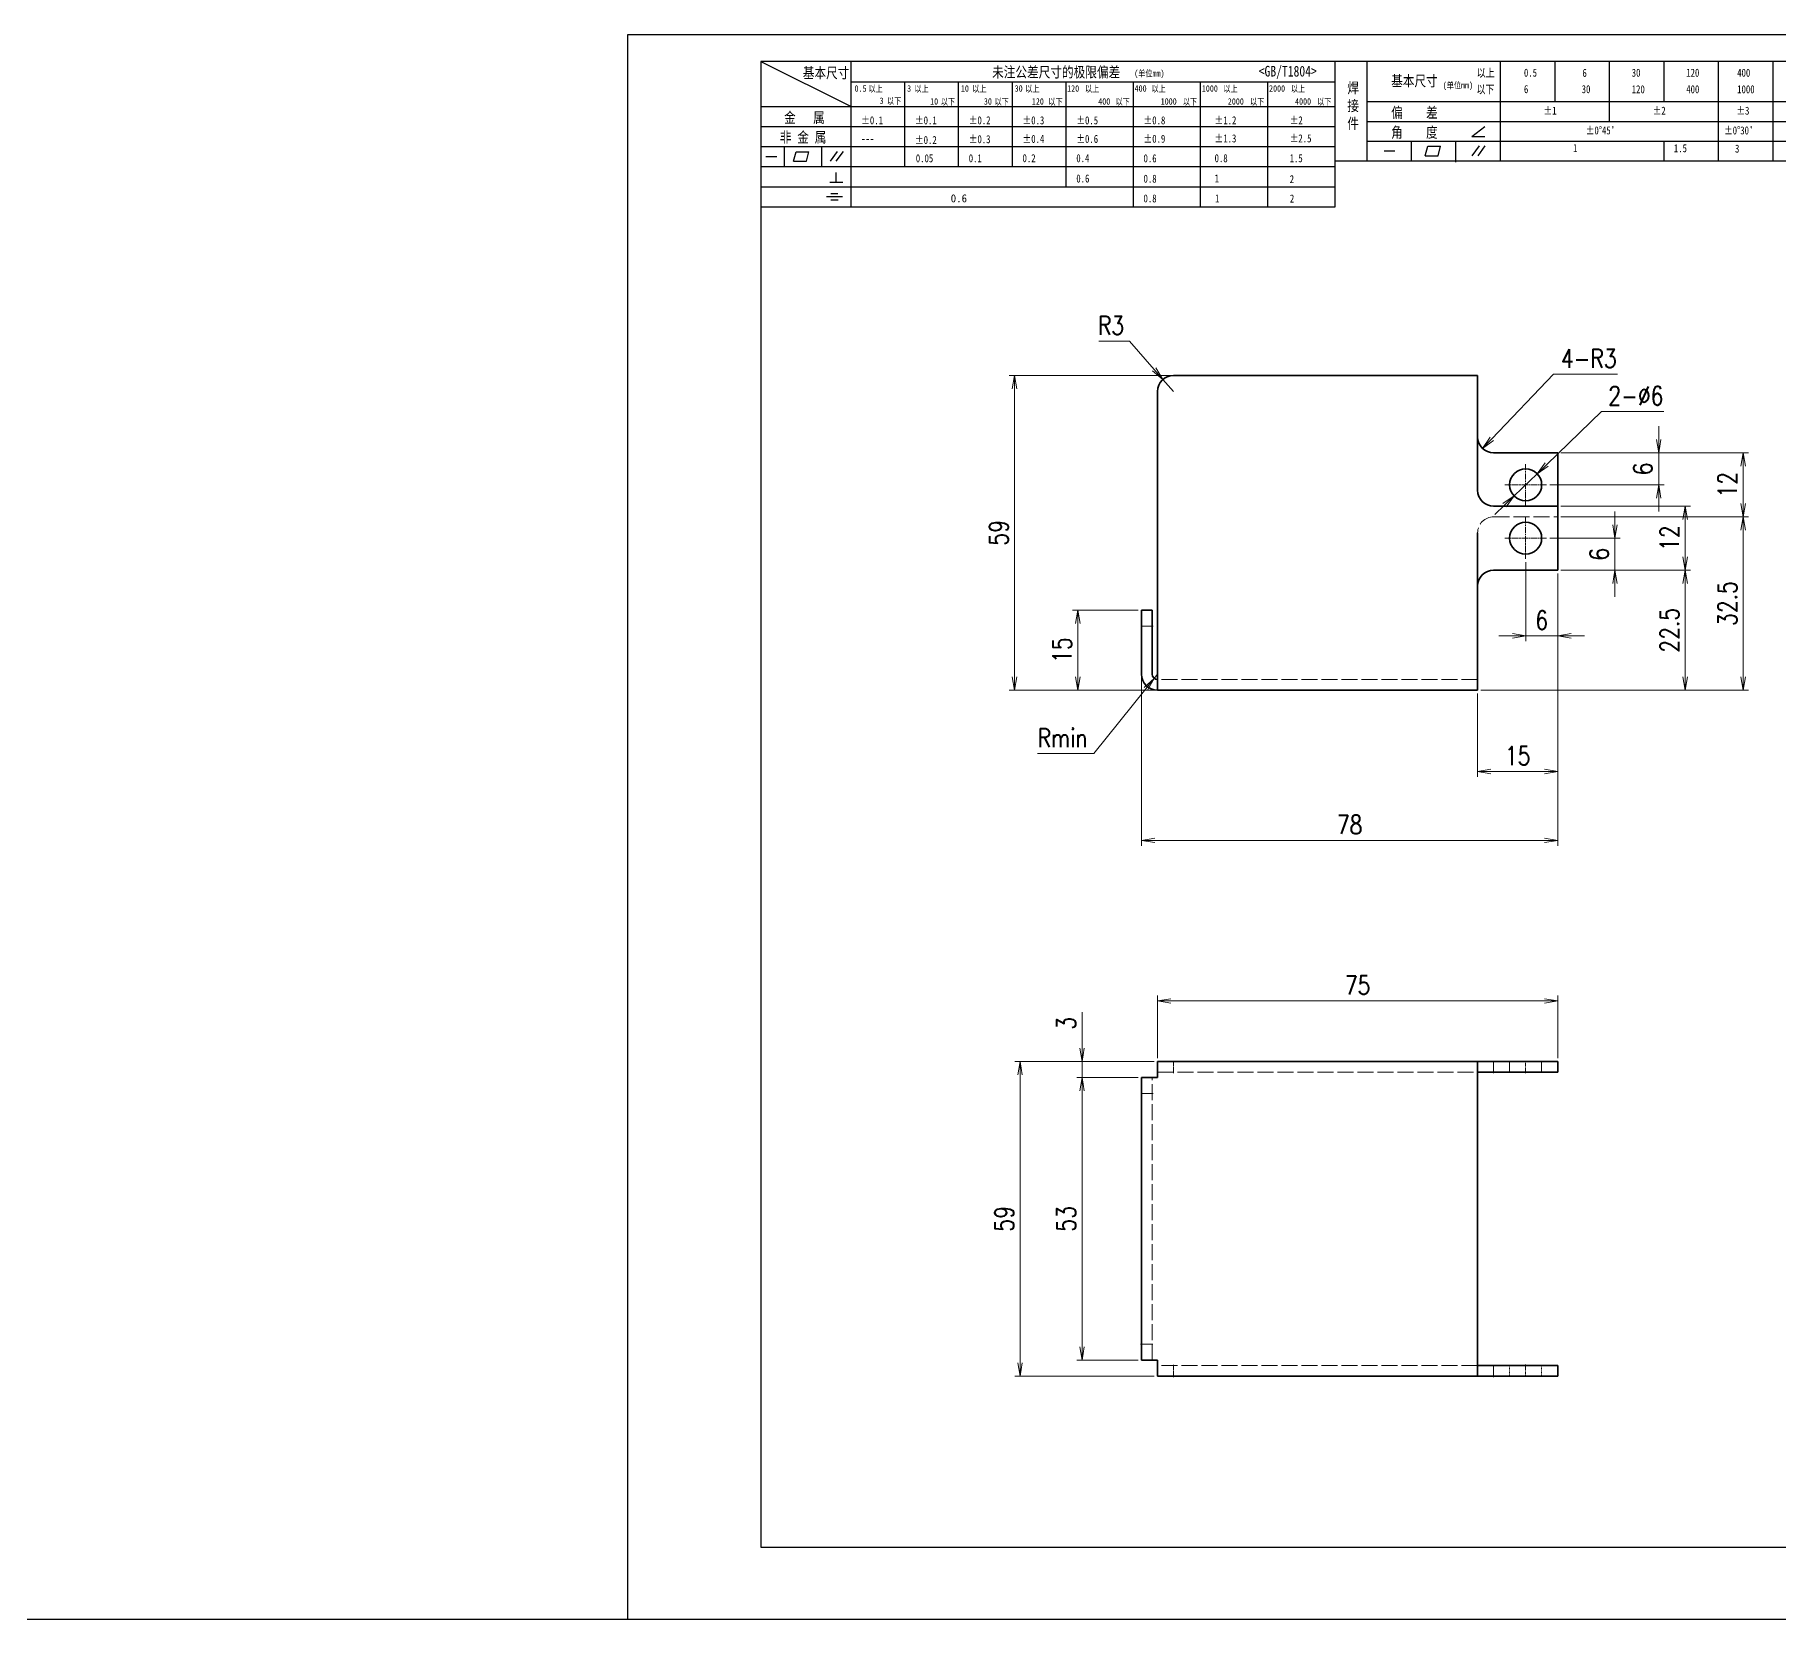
# Model space of a CAD drawing. Header units: millimetres. Extents: x 1201 to 11615, y -7347 to 2683.
# Drawn here: x 9925 to 10251.7, y 1515.7 to 1812.7 of the extents above; entities that cross this region are included whole.
import ezdxf

# ---------------------------------------------------------------- set-up
doc = ezdxf.new("R2010")
doc.units = ezdxf.units.MM
doc.linetypes.add('AM_ISO02W050x2', pattern=[3.75, 3, -0.75])
doc.linetypes.add('AM_ISO08W050x2', pattern=[9, 6, -0.75, 1.5, -0.75])
for name, color, linetype, lineweight in [('CENTER', 2, 'AM_ISO08W050x2', 15), ('DIM', 3, 'Continuous', 20), ('DRAWING', 7, 'Continuous', 35), ('HIDDEN', 1, 'AM_ISO02W050x2', 18), ('图框', 7, 'Continuous', 15)]:
    doc.layers.add(name, color=color, linetype=linetype, lineweight=lineweight)
doc.layers.add('图\\M+19E79\\M+195B6\\M+18E9A', color=7, linetype='Continuous')
doc.styles.add('DIM', font='romans.shx', dxfattribs={"width": 0.8, "bigfont": 'bigfont.shx'})
doc.styles.add('国标', font='simfang.ttf', dxfattribs={"width": 0.8})
doc.dimstyles.new('YH 1-1$0', dxfattribs={"dimtxt": 3.5, "dimasz": 2.5, "dimexe": 1, "dimexo": 0.625, "dimgap": 1.2, "dimtad": 1, "dimzin": 9, "dimdsep": 46, "dimtxsty": 'DIM', "dimblk": 'OPEN', "dimcen": 0, "dimclrd": 8, "dimclre": 8, "dimclrt": 2, "dimazin": 2, "dimtfac": 0.5, "dimtmove": 0, "dimatfit": 3, "dimldrblk": 'OPEN', "dimfxl": 0, "dimtolj": 1, "dimlwd": 13, "dimlwe": 13, "dimarcsym": 0})
doc.dimstyles.new('YH 1-1$3', dxfattribs={"dimtxt": 3.5, "dimasz": 2.5, "dimexe": 1, "dimexo": 0.625, "dimgap": 1.2, "dimtad": 1, "dimtoh": 1, "dimzin": 9, "dimdsep": 46, "dimtxsty": 'DIM', "dimblk": 'OPEN', "dimcen": 0, "dimclrd": 8, "dimclre": 8, "dimclrt": 2, "dimazin": 2, "dimtfac": 0.5, "dimtmove": 0, "dimatfit": 3, "dimldrblk": 'OPEN', "dimfxl": 0, "dimtolj": 1, "dimlwd": 13, "dimlwe": 13, "dimarcsym": 0})
doc.dimstyles.new('YH 1-1$4', dxfattribs={"dimtxt": 3.5, "dimasz": 2.5, "dimexe": 1, "dimexo": 0.625, "dimgap": 1.2, "dimtad": 1, "dimtoh": 1, "dimzin": 9, "dimdsep": 46, "dimtxsty": 'DIM', "dimblk": 'OPEN', "dimcen": 0, "dimclrd": 8, "dimclre": 8, "dimclrt": 2, "dimazin": 2, "dimtfac": 0.5, "dimtmove": 0, "dimatfit": 3, "dimldrblk": 'OPEN', "dimfxl": 0, "dimtolj": 1, "dimlwd": 13, "dimlwe": 13, "dimarcsym": 0})

# ---------------------------------------------------------------- blocks, each defined once
blk = doc.blocks.new('GZDEH零件A3图框V01版')
at = {"layer": 'Defpoints', "linetype": 'Continuous'}
for p, q in [((2857.49, -1549.46), (2857.49, -1846.46)), ((3277.49, -1549.46), (2857.49, -1549.46)), ((2857.49, -1846.46), (3277.49, -1846.46))]:
    blk.add_line(p, q, dxfattribs=at)
at = {"layer": '图\\M+19E79\\M+195B6\\M+18E9A', "linetype": 'Continuous', "lineweight": 30}
for p, q in [((2882.49, -1554.46), (2882.49, -1832.96)), ((3272.49, -1554.46), (2882.49, -1554.46)), ((2882.49, -1832.96), (3272.49, -1832.96))]:
    blk.add_line(p, q, dxfattribs=at)
at = {"layer": '图\\M+19E79\\M+195B6\\M+18E9A', "color": 9}
for p, q in [((2882.49, -1554.46), (2899.37, -1562.92)), ((2899.37, -1581.67), (2899.37, -1554.46)), ((2990.09, -1581.67), (2990.09, -1554.46)), ((2996.09, -1573.08), (2996.09, -1554.46)), ((3021.09, -1561.98), (3021.09, -1554.46)), ((3031.31, -1561.98), (3031.31, -1554.46)), ((3041.53, -1561.98), (3041.53, -1554.46)), ((3051.75, -1561.98), (3051.75, -1554.46)), ((3061.98, -1561.98), (3061.98, -1554.46)), ((3072.2, -1561.98), (3072.2, -1554.46)), ((2899.37, -1558.24), (2990.09, -1558.24)), ((2909.45, -1574.17), (2909.45, -1558.24)), ((2919.53, -1574.17), (2919.53, -1558.24)), ((2929.61, -1574.17), (2929.61, -1558.24)), ((2939.69, -1577.92), (2939.69, -1558.24)), ((2952.29, -1581.67), (2952.29, -1558.24)), ((2964.89, -1581.67), (2964.89, -1558.24)), ((2977.49, -1581.67), (2977.49, -1558.24)), ((2882.49, -1562.92), (2990.09, -1562.92)), ((2996.09, -1561.98), (3113.09, -1561.98)), ((3021.09, -1573.08), (3021.09, -1561.98)), ((3041.53, -1565.68), (3041.53, -1561.98)), ((3061.98, -1573.08), (3061.98, -1561.98)), ((3072.2, -1573.08), (3072.2, -1561.98)), ((2882.49, -1566.67), (2990.09, -1566.67)), ((2996.09, -1565.68), (3113.09, -1565.68)), ((3015.75, -1568.51), (3018.15, -1566.66)), ((2882.49, -1570.42), (2990.09, -1570.42)), ((2886.92, -1574.12), (2886.92, -1570.42)), ((2888.59, -1573.16), (2889.07, -1571.37)), ((2889.07, -1571.37), (2891.48, -1571.37)), ((2891, -1573.16), (2891.48, -1571.37)), ((2893.91, -1574.12), (2893.91, -1570.42)), ((2895.52, -1573.16), (2896.85, -1571.3)), ((2896.6, -1573.16), (2897.94, -1571.3)), ((2996.09, -1569.38), (3113.09, -1569.38)), ((2999.26, -1571.23), (3001.32, -1571.23)), ((3004.42, -1573.08), (3004.42, -1569.38)), ((3006.97, -1572.12), (3007.45, -1570.33)), ((3007.45, -1570.33), (3009.86, -1570.33)), ((3009.39, -1572.12), (3009.86, -1570.33)), ((3012.75, -1573.08), (3012.75, -1569.38)), ((3015.75, -1568.51), (3018.15, -1568.51)), ((3015.81, -1572.12), (3017.15, -1570.26)), ((3016.89, -1572.12), (3018.23, -1570.26)), ((3051.75, -1573.08), (3051.75, -1569.38)), ((2882.49, -1574.17), (2990.09, -1574.17)), ((2883.43, -1572.27), (2885.49, -1572.27)), ((2888.59, -1573.16), (2891, -1573.16)), ((2990.09, -1573.08), (3113.09, -1573.08)), ((3006.97, -1572.12), (3009.39, -1572.12)), ((3012.75, -1573.33), (3012.75, -1573.08)), ((2882.49, -1577.92), (2990.09, -1577.92)), ((2895.42, -1577.05), (2897.81, -1577.05)), ((2896.58, -1577.05), (2896.58, -1575.28)), ((2894.79, -1579.77), (2897.77, -1579.77)), ((2895.57, -1579.17), (2896.92, -1579.17)), ((2895.57, -1580.37), (2896.93, -1580.37)), ((2882.49, -1581.67), (2990.09, -1581.67))]:
    blk.add_line(p, q, dxfattribs=at)
at = {"layer": '图\\M+19E79\\M+195B6\\M+18E9A', "color": 9, "style": '国标', "width": 0.8}
for s, height, p in [('未注公差尺寸的极限偏差', 2, (2925.81, -1557.44)), ('<GB/T1804>', 2, (2975.78, -1557.27)), ('基本尺寸', 2, (2890.33, -1557.58)), ('基本尺寸', 2, (3000.6, -1559.1)), ('以上', 1.5, (3016.64, -1557.33)), ('0.5', 1.5, (3025.49, -1557.3)), ('6', 1.5, (3036.45, -1557.34)), ('30', 1.5, (3045.69, -1557.31)), ('120', 1.5, (3055.91, -1557.31)), ('400', 1.5, (3065.46, -1557.31)), ('30', 1.2, (2930.04, -1560.11)), ('以下', 1.5, (3016.58, -1560.43)), ('6', 1.5, (3025.49, -1560.38)), ('30', 1.5, (3036.31, -1560.39)), ('120', 1.5, (3045.69, -1560.41)), ('400', 1.5, (3055.91, -1560.41)), ('1000', 1.5, (3065.46, -1560.41)), ('金   属', 2, (2886.82, -1565.98)), ('±0.1', 1.5, (2901.27, -1566.23)), ('±0.1', 1.5, (2911.35, -1566.23)), ('±0.2', 1.5, (2921.43, -1566.23)), ('±0.3', 1.5, (2931.51, -1566.23)), ('±0.5', 1.5, (2941.59, -1566.23)), ('±0.8', 1.5, (2954.19, -1566.23)), ('±1.2', 1.5, (2967.51, -1566.23)), ('±2', 1.5, (2981.58, -1566.23)), ('偏    差', 2, (3000.6, -1565.04)), ('±1', 1.5, (3029.16, -1564.42)), ('±2', 1.5, (3049.61, -1564.42)), ('±3', 1.5, (3065.3, -1564.42)), ('非 金 属', 2, (2886.02, -1569.65)), ('±0.2', 1.5, (2911.35, -1569.92)), ('±0.3', 1.5, (2921.43, -1569.77)), ('±0.4', 1.5, (2931.51, -1569.71)), ('±0.6', 1.5, (2941.59, -1569.71)), ('±0.9', 1.5, (2954.19, -1569.68)), ('±1.3', 1.5, (2967.51, -1569.62)), ('±2.5', 1.5, (2981.58, -1569.61)), ('角    度', 2, (3000.6, -1568.74)), ("±0%%D45'", 1.5, (3037.06, -1568.12)), ("±0%%D30'", 1.5, (3062.98, -1568.12)), ('---', 1.5, (2901.27, -1569.65)), ('1', 1.5, (3034.69, -1571.43)), ('1.5', 1.5, (3053.59, -1571.46)), ('3', 1.5, (3065.05, -1571.53)), ('0.1', 1.5, (2921.43, -1573.34)), ('0.2', 1.5, (2931.51, -1573.33)), ('0.4', 1.5, (2941.59, -1573.33)), ('0.6', 1.5, (2954.19, -1573.35)), ('0.8', 1.5, (2967.51, -1573.33)), ('1.5', 1.5, (2981.58, -1573.34)), ('0.6', 1.5, (2941.59, -1577.14)), ('0.8', 1.5, (2954.19, -1577.17)), ('1', 1.5, (2967.51, -1577.12)), ('2', 1.5, (2981.58, -1577.26)), ('0.8', 1.5, (2954.19, -1580.87)), ('1', 1.5, (2967.59, -1580.86)), ('2', 1.5, (2981.62, -1580.89))]:
    blk.add_text(s, height=height, dxfattribs=at).set_placement(p)
at = {"layer": '图\\M+19E79\\M+195B6\\M+18E9A', "color": 9, "lineweight": 15, "style": '国标', "width": 0.8}
for s, p in [('(单位mm)', (2952.44, -1557.27)), ('(单位mm)', (3010.27, -1559.51)), ('0.5', (2900.03, -1560.11)), ('以上', (2902.64, -1560.16)), ('3', (2904.73, -1562.41)), ('以下', (2906.1, -1562.46)), ('3', (2909.88, -1560.11)), ('以上', (2911.25, -1560.16)), ('10', (2914.19, -1562.54)), ('以下', (2916.18, -1562.59)), ('10', (2919.96, -1560.11)), ('以上', (2922.09, -1560.16)), ('30', (2924.27, -1562.54)), ('以下', (2926.26, -1562.59)), ('以上', (2932.02, -1560.16)), ('120', (2933.26, -1562.54)), ('以下', (2936.34, -1562.59)), ('120', (2939.88, -1560.11)), ('以上', (2943.21, -1560.16)), ('400', (2945.7, -1562.54)), ('以下', (2948.94, -1562.59)), ('400', (2952.52, -1560.11)), ('以上', (2955.68, -1560.16)), ('1000', (2957.41, -1562.54)), ('以下', (2961.54, -1562.59)), ('1000', (2965.12, -1560.11)), ('以上', (2969.16, -1560.16)), ('2000', (2969.99, -1562.54)), ('以下', (2974.14, -1562.59)), ('2000', (2977.72, -1560.11)), ('以上', (2981.8, -1560.16)), ('4000', (2982.59, -1562.54)), ('以下', (2986.74, -1562.59))]:
    blk.add_text(s, height=1.2, dxfattribs=at).set_placement(p)
at = {"layer": '图\\M+19E79\\M+195B6\\M+18E9A', "color": 9, "lineweight": 13, "style": '国标'}
blk.add_text('0.6', height=1.5, dxfattribs=at).set_placement((2918.05, -1580.85))
at = {"layer": '图\\M+19E79\\M+195B6\\M+18E9A', "color": 9, "insert": (2992.39, -1558.41), "char_height": 2, "width": 3.1877, "attachment_point": 1, "style": '国标'}
blk.add_mtext('焊\\P接\\P件', dxfattribs=at)
at = {"layer": '图\\M+19E79\\M+195B6\\M+18E9A', "color": 9, "insert": (2911.51, -1573.37), "char_height": 1.5, "attachment_point": 7, "style": '国标'}
blk.add_mtext_dynamic_manual_height_columns('0.05', width=5.1982, gutter_width=12.5, heights=[0], dxfattribs=at)
blk = doc.blocks.new('_Open')
at = {"color": 0, "linetype": 'ByBlock', "lineweight": -2}
for p, q in [((-1, 0.17), (0, 0)), ((-1, -0.17), (0, 0)), ((0, 0), (-1, 0))]:
    blk.add_line(p, q, dxfattribs=at)
blk = doc.blocks.new('*D358')
at = {"layer": 'Defpoints', "color": 0, "ltscale": 2, "transparency": 16777216}
for p in [(10138.39, 1748.79), (10108.59, 1689.79), (10135.39, 1689.79)]:
    blk.add_point(p, dxfattribs=at)
at = {"layer": 'DIM', "color": 8, "lineweight": 13, "ltscale": 2, "transparency": 16777216}
for p, q in [((10137.76, 1748.79), (10107.59, 1748.79)), ((10108.59, 1746.29), (10108.59, 1692.29)), ((10134.76, 1689.79), (10107.59, 1689.79))]:
    blk.add_line(p, q, dxfattribs=at)
at = {"layer": 'DIM', "color": 8, "lineweight": 13, "ltscale": 2, "transparency": 16777216, "xscale": 2.5, "yscale": 2.5, "zscale": 2.5}
for p, rotation in [((10108.59, 1748.79), 90), ((10108.59, 1689.79), 270)]:
    blk.add_blockref('_Open', p, dxfattribs=dict(at, rotation=rotation))
at = {"layer": 'DIM', "color": 2, "ltscale": 2, "transparency": 16777216, "insert": (10105.64, 1719.29), "char_height": 3.5, "attachment_point": 5, "rotation": 90, "style": 'DIM'}
blk.add_mtext('\\A1;59', dxfattribs=at)
blk = doc.blocks.new('*D359')
at = {"layer": 'Defpoints', "color": 0, "ltscale": 2, "transparency": 16777216}
for p in [(10132.39, 1704.79), (10120.44, 1689.79), (10135.39, 1689.79)]:
    blk.add_point(p, dxfattribs=at)
at = {"layer": 'DIM', "color": 8, "lineweight": 13, "ltscale": 2, "transparency": 16777216}
for p, q in [((10131.76, 1704.79), (10119.44, 1704.79)), ((10120.44, 1702.29), (10120.44, 1692.29)), ((10134.76, 1689.79), (10119.44, 1689.79))]:
    blk.add_line(p, q, dxfattribs=at)
at = {"layer": 'DIM', "color": 8, "lineweight": 13, "ltscale": 2, "transparency": 16777216, "xscale": 2.5, "yscale": 2.5, "zscale": 2.5}
for p, rotation in [((10120.44, 1704.79), 90), ((10120.44, 1689.79), 270)]:
    blk.add_blockref('_Open', p, dxfattribs=dict(at, rotation=rotation))
at = {"layer": 'DIM', "color": 2, "ltscale": 2, "transparency": 16777216, "insert": (10117.49, 1697.29), "char_height": 3.5, "attachment_point": 5, "rotation": 90, "style": 'DIM'}
blk.add_mtext('\\A1;15', dxfattribs=at)
blk = doc.blocks.new('*D360')
at = {"layer": 'Defpoints', "color": 0, "ltscale": 2, "transparency": 16777216}
for p in [(10210.39, 1712.29), (10195.39, 1689.79), (10234.3, 1689.79)]:
    blk.add_point(p, dxfattribs=at)
at = {"layer": 'DIM', "color": 8, "lineweight": 13, "ltscale": 2, "transparency": 16777216}
for p, q in [((10211.01, 1712.29), (10235.3, 1712.29)), ((10234.3, 1709.79), (10234.3, 1692.29)), ((10196.01, 1689.79), (10235.3, 1689.79))]:
    blk.add_line(p, q, dxfattribs=at)
at = {"layer": 'DIM', "color": 8, "lineweight": 13, "ltscale": 2, "transparency": 16777216, "xscale": 2.5, "yscale": 2.5, "zscale": 2.5}
for p, rotation in [((10234.3, 1712.29), 90), ((10234.3, 1689.79), 270)]:
    blk.add_blockref('_Open', p, dxfattribs=dict(at, rotation=rotation))
at = {"layer": 'DIM', "color": 2, "ltscale": 2, "transparency": 16777216, "insert": (10231.35, 1701.04), "char_height": 3.5, "attachment_point": 5, "rotation": 90, "style": 'DIM'}
blk.add_mtext('\\A1;22.5', dxfattribs=at)
blk = doc.blocks.new('*D361')
at = {"layer": 'Defpoints', "color": 0, "ltscale": 2, "transparency": 16777216}
for p in [(10210.39, 1724.29), (10234.3, 1724.29), (10210.39, 1712.29)]:
    blk.add_point(p, dxfattribs=at)
at = {"layer": 'DIM', "color": 8, "lineweight": 13, "ltscale": 2, "transparency": 16777216}
for p, q in [((10211.01, 1724.29), (10235.3, 1724.29)), ((10234.3, 1714.79), (10234.3, 1721.79)), ((10211.01, 1712.29), (10235.3, 1712.29))]:
    blk.add_line(p, q, dxfattribs=at)
at = {"layer": 'DIM', "color": 8, "lineweight": 13, "ltscale": 2, "transparency": 16777216, "xscale": 2.5, "yscale": 2.5, "zscale": 2.5}
for p, rotation in [((10234.3, 1724.29), 90), ((10234.3, 1712.29), 270)]:
    blk.add_blockref('_Open', p, dxfattribs=dict(at, rotation=rotation))
at = {"layer": 'DIM', "color": 2, "ltscale": 2, "transparency": 16777216, "insert": (10231.35, 1718.29), "char_height": 3.5, "attachment_point": 5, "rotation": 90, "style": 'DIM'}
blk.add_mtext('\\A1;12', dxfattribs=at)
blk = doc.blocks.new('*D362')
at = {"layer": 'Defpoints', "color": 0, "ltscale": 2, "transparency": 16777216}
for p in [(10210.39, 1722.29), (10195.39, 1689.79), (10245.15, 1689.79)]:
    blk.add_point(p, dxfattribs=at)
at = {"layer": 'DIM', "color": 8, "lineweight": 13, "ltscale": 2, "transparency": 16777216}
for p, q in [((10211.01, 1722.29), (10246.15, 1722.29)), ((10245.15, 1719.79), (10245.15, 1692.29)), ((10196.01, 1689.79), (10246.15, 1689.79))]:
    blk.add_line(p, q, dxfattribs=at)
at = {"layer": 'DIM', "color": 8, "lineweight": 13, "ltscale": 2, "transparency": 16777216, "xscale": 2.5, "yscale": 2.5, "zscale": 2.5}
for p, rotation in [((10245.15, 1722.29), 90), ((10245.15, 1689.79), 270)]:
    blk.add_blockref('_Open', p, dxfattribs=dict(at, rotation=rotation))
at = {"layer": 'DIM', "color": 2, "ltscale": 2, "transparency": 16777216, "insert": (10242.2, 1706.04), "char_height": 3.5, "attachment_point": 5, "rotation": 90, "style": 'DIM'}
blk.add_mtext('\\A1;32.5', dxfattribs=at)
blk = doc.blocks.new('*D363')
at = {"layer": 'Defpoints', "color": 0, "ltscale": 2, "transparency": 16777216}
for p in [(10210.39, 1734.29), (10245.15, 1734.29), (10210.39, 1722.29)]:
    blk.add_point(p, dxfattribs=at)
at = {"layer": 'DIM', "color": 8, "lineweight": 13, "ltscale": 2, "transparency": 16777216}
for p, q in [((10211.01, 1734.29), (10246.15, 1734.29)), ((10245.15, 1724.79), (10245.15, 1731.79)), ((10211.01, 1722.29), (10246.15, 1722.29))]:
    blk.add_line(p, q, dxfattribs=at)
at = {"layer": 'DIM', "color": 8, "lineweight": 13, "ltscale": 2, "transparency": 16777216, "xscale": 2.5, "yscale": 2.5, "zscale": 2.5}
for p, rotation in [((10245.15, 1734.29), 90), ((10245.15, 1722.29), 270)]:
    blk.add_blockref('_Open', p, dxfattribs=dict(at, rotation=rotation))
at = {"layer": 'DIM', "color": 2, "ltscale": 2, "transparency": 16777216, "insert": (10242.2, 1728.29), "char_height": 3.5, "attachment_point": 5, "rotation": 90, "style": 'DIM'}
blk.add_mtext('\\A1;12', dxfattribs=at)
blk = doc.blocks.new('*D364')
at = {"layer": 'Defpoints', "color": 0, "ltscale": 2, "transparency": 16777216}
for p in [(10208.29, 1718.29), (10210.39, 1712.29), (10221.13, 1712.29)]:
    blk.add_point(p, dxfattribs=at)
at = {"layer": 'DIM', "color": 8, "lineweight": 13, "ltscale": 2, "transparency": 16777216}
for p, q in [((10221.13, 1720.79), (10221.13, 1723.29)), ((10208.91, 1718.29), (10222.13, 1718.29)), ((10221.13, 1718.29), (10221.13, 1712.29)), ((10211.01, 1712.29), (10222.13, 1712.29)), ((10221.13, 1709.79), (10221.13, 1707.29))]:
    blk.add_line(p, q, dxfattribs=at)
at = {"layer": 'DIM', "color": 8, "lineweight": 13, "ltscale": 2, "transparency": 16777216, "xscale": 2.5, "yscale": 2.5, "zscale": 2.5}
for p, rotation in [((10221.13, 1718.29), 270), ((10221.13, 1712.29), 90)]:
    blk.add_blockref('_Open', p, dxfattribs=dict(at, rotation=rotation))
at = {"layer": 'DIM', "color": 2, "ltscale": 2, "transparency": 16777216, "insert": (10218.18, 1715.29), "char_height": 3.5, "attachment_point": 5, "rotation": 90, "style": 'DIM'}
blk.add_mtext('\\A1;6', dxfattribs=at)
blk = doc.blocks.new('*D365')
at = {"layer": 'Defpoints', "color": 0, "ltscale": 2, "transparency": 16777216}
for p in [(10210.39, 1734.29), (10229.32, 1734.29), (10208.29, 1728.29)]:
    blk.add_point(p, dxfattribs=at)
at = {"layer": 'DIM', "color": 8, "lineweight": 13, "ltscale": 2, "transparency": 16777216}
for p, q in [((10229.32, 1736.79), (10229.32, 1739.29)), ((10211.01, 1734.29), (10230.32, 1734.29)), ((10229.32, 1728.29), (10229.32, 1734.29)), ((10208.91, 1728.29), (10230.32, 1728.29)), ((10229.32, 1725.79), (10229.32, 1723.29))]:
    blk.add_line(p, q, dxfattribs=at)
at = {"layer": 'DIM', "color": 8, "lineweight": 13, "ltscale": 2, "transparency": 16777216, "xscale": 2.5, "yscale": 2.5, "zscale": 2.5}
for p, rotation in [((10229.32, 1734.29), 270), ((10229.32, 1728.29), 90)]:
    blk.add_blockref('_Open', p, dxfattribs=dict(at, rotation=rotation))
at = {"layer": 'DIM', "color": 2, "ltscale": 2, "transparency": 16777216, "insert": (10226.37, 1731.29), "char_height": 3.5, "attachment_point": 5, "rotation": 90, "style": 'DIM'}
blk.add_mtext('\\A1;6', dxfattribs=at)
blk = doc.blocks.new('*D366')
at = {"layer": 'Defpoints', "color": 0, "ltscale": 2, "transparency": 16777216}
for p in [(10210.39, 1712.29), (10132.39, 1692.79), (10132.39, 1661.64)]:
    blk.add_point(p, dxfattribs=at)
at = {"layer": 'DIM', "color": 8, "lineweight": 13, "ltscale": 2, "transparency": 16777216}
for p, q in [((10210.39, 1711.67), (10210.39, 1660.64)), ((10132.39, 1692.17), (10132.39, 1660.64)), ((10207.89, 1661.64), (10134.89, 1661.64))]:
    blk.add_line(p, q, dxfattribs=at)
at = {"layer": 'DIM', "color": 8, "lineweight": 13, "ltscale": 2, "transparency": 16777216, "xscale": 2.5, "yscale": 2.5, "zscale": 2.5, "rotation": 180}
blk.add_blockref('_Open', (10132.39, 1661.64), dxfattribs=at)
at = {"layer": 'DIM', "color": 8, "lineweight": 13, "ltscale": 2, "transparency": 16777216, "xscale": 2.5, "yscale": 2.5, "zscale": 2.5}
blk.add_blockref('_Open', (10210.39, 1661.64), dxfattribs=at)
at = {"layer": 'DIM', "color": 2, "ltscale": 2, "transparency": 16777216, "insert": (10171.39, 1664.59), "char_height": 3.5, "attachment_point": 5, "style": 'DIM'}
blk.add_mtext('\\A1;78', dxfattribs=at)
blk = doc.blocks.new('*D367')
at = {"layer": 'Defpoints', "color": 0, "ltscale": 2, "transparency": 16777216}
for p in [(10210.39, 1711.67), (10195.39, 1689.79), (10210.39, 1674.56)]:
    blk.add_point(p, dxfattribs=at)
at = {"layer": 'DIM', "color": 8, "lineweight": 13, "ltscale": 2, "transparency": 16777216}
for p, q in [((10210.39, 1711.04), (10210.39, 1673.56)), ((10195.39, 1689.17), (10195.39, 1673.56)), ((10197.89, 1674.56), (10207.89, 1674.56))]:
    blk.add_line(p, q, dxfattribs=at)
at = {"layer": 'DIM', "color": 8, "lineweight": 13, "ltscale": 2, "transparency": 16777216, "xscale": 2.5, "yscale": 2.5, "zscale": 2.5, "rotation": 180}
blk.add_blockref('_Open', (10195.39, 1674.56), dxfattribs=at)
at = {"layer": 'DIM', "color": 8, "lineweight": 13, "ltscale": 2, "transparency": 16777216, "xscale": 2.5, "yscale": 2.5, "zscale": 2.5}
blk.add_blockref('_Open', (10210.39, 1674.56), dxfattribs=at)
at = {"layer": 'DIM', "color": 2, "ltscale": 2, "transparency": 16777216, "insert": (10202.89, 1677.51), "char_height": 3.5, "attachment_point": 5, "style": 'DIM'}
blk.add_mtext('\\A1;15', dxfattribs=at)
blk = doc.blocks.new('*D368')
at = {"layer": 'Defpoints', "color": 0, "ltscale": 2, "transparency": 16777216}
for p in [(10204.39, 1714.39), (10210.39, 1712.29), (10210.39, 1699.98)]:
    blk.add_point(p, dxfattribs=at)
at = {"layer": 'DIM', "color": 8, "lineweight": 13, "ltscale": 2, "transparency": 16777216}
for p, q in [((10204.39, 1713.77), (10204.39, 1698.98)), ((10210.39, 1711.67), (10210.39, 1698.98)), ((10201.89, 1699.98), (10199.39, 1699.98)), ((10204.39, 1699.98), (10210.39, 1699.98)), ((10212.89, 1699.98), (10215.39, 1699.98))]:
    blk.add_line(p, q, dxfattribs=at)
at = {"layer": 'DIM', "color": 8, "lineweight": 13, "ltscale": 2, "transparency": 16777216, "xscale": 2.5, "yscale": 2.5, "zscale": 2.5}
blk.add_blockref('_Open', (10204.39, 1699.98), dxfattribs=at)
at = {"layer": 'DIM', "color": 8, "lineweight": 13, "ltscale": 2, "transparency": 16777216, "xscale": 2.5, "yscale": 2.5, "zscale": 2.5, "rotation": 180}
blk.add_blockref('_Open', (10210.39, 1699.98), dxfattribs=at)
at = {"layer": 'DIM', "color": 2, "ltscale": 2, "transparency": 16777216, "insert": (10207.39, 1702.93), "char_height": 3.5, "attachment_point": 5, "style": 'DIM'}
blk.add_mtext('\\A1;6', dxfattribs=at)
blk = doc.blocks.new('*D369')
at = {"layer": 'Defpoints', "color": 0, "ltscale": 2, "transparency": 16777216}
for p in [(10135.39, 1692.79), (10134.76, 1692.01)]:
    blk.add_point(p, dxfattribs=at)
at = {"layer": 'DIM', "color": 8, "lineweight": 13, "ltscale": 2, "transparency": 16777216}
for p, q in [((10135.39, 1692.79), (10134.76, 1692.01)), ((10123.45, 1677.9), (10133.2, 1690.06)), ((10112.92, 1677.9), (10123.45, 1677.9))]:
    blk.add_line(p, q, dxfattribs=at)
at = {"layer": 'DIM', "color": 8, "lineweight": 13, "ltscale": 2, "transparency": 16777216, "xscale": 2.5, "yscale": 2.5, "zscale": 2.5, "rotation": 51.28276392296191}
blk.add_blockref('_Open', (10134.76, 1692.01), dxfattribs=at)
at = {"layer": 'DIM', "color": 2, "ltscale": 2, "transparency": 16777216, "insert": (10117.58, 1680.85), "char_height": 3.5, "attachment_point": 5, "style": 'DIM'}
blk.add_mtext('\\A1;{\\Fromans,bigfont|c134;Rmin}', dxfattribs=at)
blk = doc.blocks.new('*D370')
at = {"layer": 'Defpoints', "color": 0, "ltscale": 2, "transparency": 16777216}
for p in [(10196.32, 1735.12), (10198.39, 1737.29)]:
    blk.add_point(p, dxfattribs=at)
at = {"layer": 'DIM', "color": 8, "lineweight": 13, "ltscale": 2, "transparency": 16777216}
for p, q in [((10209.61, 1749.05), (10198.04, 1736.93)), ((10221.61, 1749.05), (10209.61, 1749.05))]:
    blk.add_line(p, q, dxfattribs=at)
at = {"layer": 'DIM', "color": 8, "lineweight": 13, "ltscale": 2, "transparency": 16777216, "xscale": 2.5, "yscale": 2.5, "zscale": 2.5, "rotation": 226.3405537778113}
blk.add_blockref('_Open', (10196.32, 1735.12), dxfattribs=at)
at = {"layer": 'DIM', "color": 2, "ltscale": 2, "transparency": 16777216, "insert": (10216.21, 1752), "char_height": 3.5, "attachment_point": 5, "style": 'DIM'}
blk.add_mtext('\\A1;{\\Fromans,bigfont|c134;4-}R3', dxfattribs=at)
blk = doc.blocks.new('*D371')
at = {"layer": 'Defpoints', "color": 0, "ltscale": 2, "transparency": 16777216}
for p in [(10206.54, 1730.38), (10202.23, 1726.21)]:
    blk.add_point(p, dxfattribs=at)
at = {"layer": 'DIM', "color": 8, "lineweight": 13, "ltscale": 2, "transparency": 16777216}
for p, q in [((10218.58, 1742.04), (10208.34, 1732.12)), ((10230.31, 1742.04), (10218.58, 1742.04)), ((10202.23, 1726.21), (10206.54, 1730.38)), ((10200.44, 1724.47), (10198.64, 1722.73))]:
    blk.add_line(p, q, dxfattribs=at)
at = {"layer": 'DIM', "color": 8, "lineweight": 13, "ltscale": 2, "transparency": 16777216, "xscale": 2.5, "yscale": 2.5, "zscale": 2.5}
for p, rotation in [((10206.54, 1730.38), 224.0797446400742), ((10202.23, 1726.21), 44.07974464007428)]:
    blk.add_blockref('_Open', p, dxfattribs=dict(at, rotation=rotation))
at = {"layer": 'DIM', "color": 2, "ltscale": 2, "transparency": 16777216, "insert": (10225.05, 1744.99), "char_height": 3.5, "attachment_point": 5, "style": 'DIM'}
blk.add_mtext('\\A1;2-%%c6', dxfattribs=at)
blk = doc.blocks.new('*D372')
at = {"layer": 'Defpoints', "color": 0, "ltscale": 2, "transparency": 16777216}
for p in [(10136.41, 1748.05), (10138.39, 1745.79)]:
    blk.add_point(p, dxfattribs=at)
at = {"layer": 'DIM', "color": 8, "lineweight": 13, "ltscale": 2, "transparency": 16777216}
for p, q in [((10124.4, 1755.23), (10130.13, 1755.23)), ((10130.13, 1755.23), (10134.76, 1749.93)), ((10138.39, 1745.79), (10136.41, 1748.05))]:
    blk.add_line(p, q, dxfattribs=at)
at = {"layer": 'DIM', "color": 8, "lineweight": 13, "ltscale": 2, "transparency": 16777216, "xscale": 2.5, "yscale": 2.5, "zscale": 2.5, "rotation": 311.2097417030214}
blk.add_blockref('_Open', (10136.41, 1748.05), dxfattribs=at)
at = {"layer": 'DIM', "color": 2, "ltscale": 2, "transparency": 16777216, "insert": (10126.66, 1758.18), "char_height": 3.5, "attachment_point": 5, "style": 'DIM'}
blk.add_mtext('\\A1;R3', dxfattribs=at)
blk = doc.blocks.new('*D373')
at = {"layer": 'Defpoints', "color": 0, "ltscale": 2, "transparency": 16777216}
for p in [(10135.39, 1620.2), (10109.62, 1561.2), (10135.39, 1561.2)]:
    blk.add_point(p, dxfattribs=at)
at = {"layer": 'DIM', "color": 8, "lineweight": 13, "ltscale": 2, "transparency": 16777216}
for p, q in [((10134.76, 1620.2), (10108.62, 1620.2)), ((10109.62, 1617.7), (10109.62, 1563.7)), ((10134.76, 1561.2), (10108.62, 1561.2))]:
    blk.add_line(p, q, dxfattribs=at)
at = {"layer": 'DIM', "color": 8, "lineweight": 13, "ltscale": 2, "transparency": 16777216, "xscale": 2.5, "yscale": 2.5, "zscale": 2.5}
for p, rotation in [((10109.62, 1620.2), 90), ((10109.62, 1561.2), 270)]:
    blk.add_blockref('_Open', p, dxfattribs=dict(at, rotation=rotation))
at = {"layer": 'DIM', "color": 2, "ltscale": 2, "transparency": 16777216, "insert": (10106.67, 1590.7), "char_height": 3.5, "attachment_point": 5, "rotation": 90, "style": 'DIM'}
blk.add_mtext('\\A1;59', dxfattribs=at)
blk = doc.blocks.new('*D374')
at = {"layer": 'Defpoints', "color": 0, "ltscale": 2, "transparency": 16777216}
for p in [(10121.24, 1620.2), (10135.39, 1620.2), (10132.39, 1617.2)]:
    blk.add_point(p, dxfattribs=at)
at = {"layer": 'DIM', "color": 8, "lineweight": 13, "ltscale": 2, "transparency": 16777216}
for p, q in [((10121.24, 1622.7), (10121.24, 1629.46)), ((10134.76, 1620.2), (10120.24, 1620.2)), ((10121.24, 1617.2), (10121.24, 1620.2)), ((10131.76, 1617.2), (10120.24, 1617.2)), ((10121.24, 1614.7), (10121.24, 1612.2))]:
    blk.add_line(p, q, dxfattribs=at)
at = {"layer": 'DIM', "color": 8, "lineweight": 13, "ltscale": 2, "transparency": 16777216, "xscale": 2.5, "yscale": 2.5, "zscale": 2.5}
for p, rotation in [((10121.24, 1620.2), 270), ((10121.24, 1617.2), 90)]:
    blk.add_blockref('_Open', p, dxfattribs=dict(at, rotation=rotation))
at = {"layer": 'DIM', "color": 2, "ltscale": 2, "transparency": 16777216, "insert": (10118.29, 1627.33), "char_height": 3.5, "attachment_point": 5, "rotation": 90, "style": 'DIM'}
blk.add_mtext('\\A1;3', dxfattribs=at)
blk = doc.blocks.new('*D375')
at = {"layer": 'Defpoints', "color": 0, "ltscale": 2, "transparency": 16777216}
for p in [(10132.39, 1617.2), (10121.24, 1564.2), (10132.39, 1564.2)]:
    blk.add_point(p, dxfattribs=at)
at = {"layer": 'DIM', "color": 8, "lineweight": 13, "ltscale": 2, "transparency": 16777216}
for p, q in [((10131.76, 1617.2), (10120.24, 1617.2)), ((10121.24, 1614.7), (10121.24, 1566.7)), ((10131.76, 1564.2), (10120.24, 1564.2))]:
    blk.add_line(p, q, dxfattribs=at)
at = {"layer": 'DIM', "color": 8, "lineweight": 13, "ltscale": 2, "transparency": 16777216, "xscale": 2.5, "yscale": 2.5, "zscale": 2.5}
for p, rotation in [((10121.24, 1617.2), 90), ((10121.24, 1564.2), 270)]:
    blk.add_blockref('_Open', p, dxfattribs=dict(at, rotation=rotation))
at = {"layer": 'DIM', "color": 2, "ltscale": 2, "transparency": 16777216, "insert": (10118.29, 1590.7), "char_height": 3.5, "attachment_point": 5, "rotation": 90, "style": 'DIM'}
blk.add_mtext('\\A1;53', dxfattribs=at)
blk = doc.blocks.new('*D376')
at = {"layer": 'Defpoints', "color": 0, "ltscale": 2, "transparency": 16777216}
for p in [(10135.39, 1631.54), (10135.39, 1620.2), (10210.39, 1620.2)]:
    blk.add_point(p, dxfattribs=at)
at = {"layer": 'DIM', "color": 8, "lineweight": 13, "ltscale": 2, "transparency": 16777216}
for p, q in [((10135.39, 1620.82), (10135.39, 1632.54)), ((10207.89, 1631.54), (10137.89, 1631.54)), ((10210.39, 1620.82), (10210.39, 1632.54))]:
    blk.add_line(p, q, dxfattribs=at)
at = {"layer": 'DIM', "color": 8, "lineweight": 13, "ltscale": 2, "transparency": 16777216, "xscale": 2.5, "yscale": 2.5, "zscale": 2.5, "rotation": 180}
blk.add_blockref('_Open', (10135.39, 1631.54), dxfattribs=at)
at = {"layer": 'DIM', "color": 8, "lineweight": 13, "ltscale": 2, "transparency": 16777216, "xscale": 2.5, "yscale": 2.5, "zscale": 2.5}
blk.add_blockref('_Open', (10210.39, 1631.54), dxfattribs=at)
at = {"layer": 'DIM', "color": 2, "ltscale": 2, "transparency": 16777216, "insert": (10172.89, 1634.49), "char_height": 3.5, "attachment_point": 5, "style": 'DIM'}
blk.add_mtext('\\A1;75', dxfattribs=at)

msp = doc.modelspace()

# ---------------------------------------------------------------- linework, layer by layer
at = {"color": 7, "lineweight": 13, "ltscale": 0.05}
for p, q in [((10132.387, 1701.795), (10134.387, 1701.795)), ((10198.387, 1620.198), (10198.387, 1618.198)), ((10198.387, 1563.198), (10198.387, 1561.198))]:
    msp.add_line(p, q, dxfattribs=at)
msp.add_line((1201.092, 1515.65), (11530.711, 1515.65))
at = {"layer": 'CENTER', "ltscale": 0.195}
for p, q in [((10204.387, 1732.195), (10204.387, 1724.395)), ((10208.287, 1728.295), (10200.487, 1728.295)), ((10204.387, 1722.195), (10204.387, 1714.395)), ((10208.287, 1718.295), (10200.487, 1718.295))]:
    msp.add_line(p, q, dxfattribs=at)
at = {"layer": 'CENTER', "ltscale": 0.060015}
for p, q in [((10134.587, 1701.795), (10132.187, 1701.795)), ((10198.387, 1617.998), (10198.387, 1620.398)), ((10134.587, 1614.198), (10132.187, 1614.198)), ((10198.387, 1560.998), (10198.387, 1563.398)), ((10204.387, 1563.398), (10204.387, 1560.998))]:
    msp.add_line(p, q, dxfattribs=at)
at = {"layer": 'CENTER', "ltscale": 0.06}
for p, q in [((10138.387, 1617.998), (10138.387, 1620.398)), ((10204.387, 1617.998), (10204.387, 1620.398)), ((10132.187, 1567.198), (10134.587, 1567.198)), ((10138.387, 1560.998), (10138.387, 1563.398))]:
    msp.add_line(p, q, dxfattribs=at)
at = {"layer": 'DRAWING', "lineweight": 35}
for p, q in [((10138.387, 1748.795), (10195.387, 1748.795)), ((10135.387, 1745.795), (10135.387, 1692.795)), ((10195.387, 1719.295), (10195.387, 1692.795)), ((10135.387, 1689.795), (10195.387, 1689.795)), ((10195.387, 1620.198), (10135.387, 1620.198)), ((10132.387, 1617.198), (10132.387, 1564.198)), ((10195.387, 1564.198), (10195.387, 1617.198)), ((10135.387, 1561.198), (10195.387, 1561.198))]:
    msp.add_line(p, q, dxfattribs=at)
at = {"layer": 'DRAWING', "lineweight": 35, "ltscale": 0.2875}
msp.add_line((10195.387, 1748.795), (10195.387, 1737.295), dxfattribs=at)
at = {"layer": 'DRAWING', "lineweight": 35, "ltscale": 0.000381388}
msp.add_line((10195.387, 1737.28), (10195.387, 1737.295), dxfattribs=at)
at = {"layer": 'DRAWING', "lineweight": 35, "ltscale": 0.3}
for p, q in [((10195.387, 1727.295), (10195.387, 1737.28)), ((10198.387, 1734.295), (10210.387, 1734.295)), ((10210.387, 1722.295), (10210.387, 1734.295)), ((10198.387, 1724.295), (10210.387, 1724.295)), ((10198.387, 1712.295), (10210.387, 1712.295)), ((10198.387, 1620.198), (10210.387, 1620.198)), ((10198.387, 1618.198), (10210.387, 1618.198)), ((10198.387, 1563.198), (10210.387, 1563.198)), ((10198.387, 1561.198), (10210.387, 1561.198))]:
    msp.add_line(p, q, dxfattribs=at)
at = {"layer": 'DRAWING', "lineweight": 35, "ltscale": 0.250001}
msp.add_line((10210.387, 1712.295), (10210.387, 1722.295), dxfattribs=at)
at = {"layer": 'DRAWING', "lineweight": 35, "ltscale": 0.075}
for p, q in [((10132.387, 1701.795), (10132.387, 1704.795)), ((10134.387, 1704.795), (10134.387, 1701.795)), ((10135.387, 1689.795), (10135.387, 1692.795)), ((10195.387, 1692.795), (10195.387, 1689.795)), ((10135.387, 1617.198), (10135.387, 1620.198)), ((10195.387, 1620.198), (10195.387, 1617.198)), ((10195.387, 1620.198), (10198.387, 1620.198)), ((10198.387, 1618.198), (10195.387, 1618.198)), ((10132.387, 1617.198), (10135.387, 1617.198)), ((10135.387, 1564.198), (10132.387, 1564.198)), ((10135.387, 1561.198), (10135.387, 1564.198)), ((10195.387, 1564.198), (10195.387, 1561.198)), ((10195.387, 1563.198), (10198.387, 1563.198)), ((10198.387, 1561.198), (10195.387, 1561.198))]:
    msp.add_line(p, q, dxfattribs=at)
at = {"layer": 'DRAWING', "lineweight": 35, "ltscale": 0.05}
for p, q in [((10134.387, 1704.795), (10132.387, 1704.795)), ((10210.387, 1618.198), (10210.387, 1620.198)), ((10210.387, 1561.198), (10210.387, 1563.198))]:
    msp.add_line(p, q, dxfattribs=at)
at = {"layer": 'DRAWING', "lineweight": 35, "ltscale": 0.225}
for p, q in [((10132.387, 1692.795), (10132.387, 1701.795)), ((10134.387, 1692.795), (10134.387, 1701.795))]:
    msp.add_line(p, q, dxfattribs=at)
at = {"layer": 'DRAWING', "lineweight": 35}
for centre in [(10204.387, 1728.295), (10204.387, 1718.295)]:
    msp.add_circle(centre, 3, dxfattribs=at)
for centre, radius, start, end in [((10138.387, 1745.795), 3, 90, 180), ((10198.387, 1737.295), 3, 180, 270), ((10198.387, 1709.295), 3, 90, 180), ((10135.387, 1692.795), 3, 180, 270), ((10135.387, 1692.795), 1, 180, 270)]:
    msp.add_arc(centre, radius, start, end, dxfattribs=at)
at = {"layer": 'DRAWING', "lineweight": 35, "ltscale": 0.3}
msp.add_arc((10198.387, 1727.295), 3, 180, 270, dxfattribs=at)
at = {"layer": 'HIDDEN'}
for p, q in [((10198.387, 1722.295), (10210.387, 1722.295)), ((10195.387, 1691.795), (10135.387, 1691.795)), ((10135.387, 1618.198), (10195.387, 1618.198)), ((10134.387, 1564.198), (10134.387, 1617.198)), ((10195.387, 1563.198), (10135.387, 1563.198))]:
    msp.add_line(p, q, dxfattribs=at)
at = {"layer": 'HIDDEN', "ltscale": 0.05}
for p, q in [((10134.387, 1701.795), (10132.387, 1701.795)), ((10138.387, 1620.198), (10138.387, 1618.198)), ((10198.387, 1618.198), (10198.387, 1620.198)), ((10201.387, 1618.198), (10201.387, 1620.198)), ((10207.387, 1618.198), (10207.387, 1620.198)), ((10134.387, 1614.198), (10132.387, 1614.198)), ((10132.387, 1567.198), (10134.387, 1567.198)), ((10138.387, 1563.198), (10138.387, 1561.198)), ((10198.387, 1561.198), (10198.387, 1563.198)), ((10201.387, 1563.198), (10201.387, 1561.198)), ((10207.387, 1563.198), (10207.387, 1561.198))]:
    msp.add_line(p, q, dxfattribs=at)
at = {"layer": 'HIDDEN'}
msp.add_arc((10198.387, 1719.295), 3, 90, 180, dxfattribs=at)

# ---------------------------------------------------------------- block references
at = {"layer": '图框'}
msp.add_blockref('GZDEH零件A3图框V01版', (7178.578, 3362.111), dxfattribs=at)

# ---------------------------------------------------------------- dimensions: what is measured, and where the dimension line sits
at = {"layer": 'DIM', "ltscale": 2}
dim = msp.add_radius_dim(center=(10138.387, 1745.795), mpoint=(10136.411, 1748.052), dimstyle='YH 1-1$4', dxfattribs=at)
dim.commit()
dim.dimension.update_dxf_attribs({"geometry": '*D372', "text_midpoint": (10126.662, 1755.225), "dimtype": 164})
dim = msp.add_radius_dim(center=(10198.387, 1737.295), mpoint=(10196.316, 1735.124), text='{\\Fromans,bigfont|c134;4-}<>', dimstyle='YH 1-1$4', override={"dimtmove": 1}, dxfattribs=at)
dim.commit()
dim.dimension.update_dxf_attribs({"geometry": '*D370', "text_midpoint": (10209.609, 1749.054), "dimtype": 164})
for base, p1, p2, picture, middle in [((10108.593, 1689.795), (10138.387, 1748.795), (10135.387, 1689.795), '*D358', (10105.643, 1719.295)), ((10229.316, 1734.295), (10208.287, 1728.295), (10210.387, 1734.295), '*D365', (10226.366, 1731.295)), ((10245.153, 1734.295), (10210.387, 1722.295), (10210.387, 1734.295), '*D363', (10242.203, 1728.295)), ((10245.153, 1689.795), (10210.387, 1722.295), (10195.387, 1689.795), '*D362', (10242.203, 1706.045)), ((10221.127, 1712.295), (10208.287, 1718.295), (10210.387, 1712.295), '*D364', (10218.177, 1715.295)), ((10234.301, 1724.295), (10210.387, 1712.295), (10210.387, 1724.295), '*D361', (10231.351, 1718.295)), ((10234.301, 1689.795), (10210.387, 1712.295), (10195.387, 1689.795), '*D360', (10231.351, 1701.045)), ((10120.437, 1689.795), (10132.387, 1704.795), (10135.387, 1689.795), '*D359', (10117.487, 1697.295)), ((10121.241, 1620.198), (10132.387, 1617.198), (10135.387, 1620.198), '*D374', (10118.291, 1627.332)), ((10109.618, 1561.198), (10135.387, 1620.198), (10135.387, 1561.198), '*D373', (10106.668, 1590.698)), ((10121.241, 1564.198), (10132.387, 1617.198), (10132.387, 1564.198), '*D375', (10118.291, 1590.698))]:
    dim = msp.add_linear_dim(base=base, p1=p1, p2=p2, angle=90, dimstyle='YH 1-1$0', dxfattribs=at)
    dim.commit()
    dim.dimension.update_dxf_attribs({"geometry": picture, "text_midpoint": middle})
dim = msp.add_diameter_dim_2p(p1=(10202.232, 1726.208), p2=(10206.543, 1730.382), dimstyle='YH 1-1$3', override={"dimpost": '2-%%c<>'}, dxfattribs=at)
dim.commit()
dim.dimension.update_dxf_attribs({"geometry": '*D371', "text_midpoint": (10225.046, 1742.038), "dimtype": 163})
for base, p1, p2, picture, middle in [((10132.387, 1661.639), (10210.387, 1712.295), (10132.387, 1692.795), '*D366', (10171.387, 1664.589)), ((10210.387, 1699.977), (10204.387, 1714.395), (10210.387, 1712.295), '*D368', (10207.387, 1702.927)), ((10210.387, 1674.561), (10195.387, 1689.795), (10210.387, 1711.67), '*D367', (10202.887, 1677.511)), ((10135.387, 1631.541), (10210.387, 1620.198), (10135.387, 1620.198), '*D376', (10172.887, 1634.491))]:
    dim = msp.add_linear_dim(base=base, p1=p1, p2=p2, dimstyle='YH 1-1$0', dxfattribs=at)
    dim.commit()
    dim.dimension.update_dxf_attribs({"geometry": picture, "text_midpoint": middle})
dim = msp.add_radius_dim(center=(10135.387, 1692.795), mpoint=(10134.762, 1692.014), text='{\\Fromans,bigfont|c134;Rmin}', dimstyle='YH 1-1$4', dxfattribs=at)
dim.commit()
dim.dimension.update_dxf_attribs({"geometry": '*D369', "text_midpoint": (10117.582, 1677.902), "dimtype": 164})

doc.saveas('drawing.dxf')
